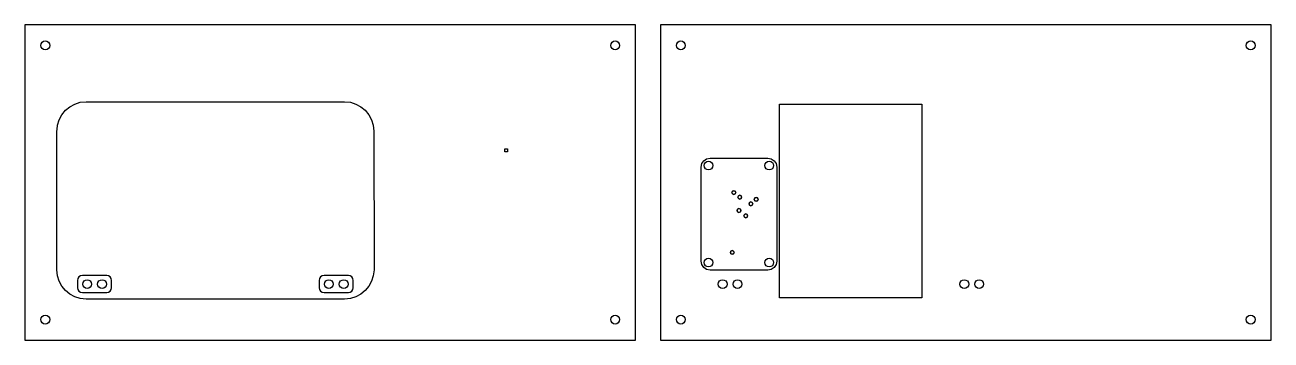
# Model space of a CAD drawing. Extents: x 0 to 112, y 79 to 107.
import ezdxf

# ---------------------------------------------------------------- set-up
doc = ezdxf.new("R2010")
doc.units = 0
doc.layers.add('Layer_1', color=7, linetype='CONTINUOUS')

msp = doc.modelspace()

# ---------------------------------------------------------------- linework, layer by layer
at = {"layer": 'Layer_1', "color": 7}
for points in [[(0.006615, 107.223385), (0.006615, 78.865344), (54.988167, 78.865344), (54.988167, 107.223385)], [(57.228308, 107.223248), (57.228308, 78.865344), (112.209866, 78.865344), (112.209866, 107.223248)], [(1.84327, 105.780229), (1.993826, 105.750257), (2.12145, 105.66495), (2.206712, 105.537296), (2.236629, 105.38673), (2.205704, 105.233624), (2.121403, 105.108595), (1.996377, 105.02429), (1.84327, 104.993363), (1.692701, 105.02328), (1.565045, 105.108544), (1.479738, 105.236171), (1.449769, 105.38673), (1.479701, 105.537328), (1.564997, 105.665), (1.692672, 105.750299), (1.84327, 105.780229)], [(53.151513, 105.780229), (53.302071, 105.75026), (53.429697, 105.664953), (53.514961, 105.537299), (53.544879, 105.38673), (53.513953, 105.233624), (53.429651, 105.108592), (53.30462, 105.024288), (53.151513, 104.993363), (52.998406, 105.024288), (52.873376, 105.108592), (52.789073, 105.233624), (52.758147, 105.38673), (52.788065, 105.537299), (52.873329, 105.664953), (53.000955, 105.75026), (53.151513, 105.780229)], [(59.064962, 105.780094), (59.215521, 105.750125), (59.343148, 105.664818), (59.428411, 105.537161), (59.458329, 105.386592), (59.427403, 105.233486), (59.3431, 105.108457), (59.218069, 105.024153), (59.064962, 104.993228), (58.914393, 105.023145), (58.786735, 105.108407), (58.701426, 105.236034), (58.671456, 105.386592), (58.701387, 105.537193), (58.786686, 105.664868), (58.914361, 105.750164), (59.064962, 105.780094)], [(110.373205, 105.780094), (110.523763, 105.750125), (110.651391, 105.664818), (110.736655, 105.537161), (110.766572, 105.386592), (110.735644, 105.233486), (110.651343, 105.108457), (110.526311, 105.024153), (110.373205, 104.993228), (110.220101, 105.024156), (110.095075, 105.10846), (110.010773, 105.233489), (109.979849, 105.386592), (110.009765, 105.537159), (110.095025, 105.664815), (110.222649, 105.750122), (110.373205, 105.780094)], [(5.529845, 100.312098), (28.782494, 100.312098), (29.31682, 100.259049), (29.814097, 100.105094), (30.263659, 99.861857), (30.654834, 99.539182), (30.977374, 99.148141), (31.22074, 98.698582), (31.374563, 98.201168), (31.4283, 97.666291), (31.452499, 85.204292), (31.452499, 85.192518), (31.374562, 84.65149), (31.220739, 84.154214), (30.977373, 83.704655), (30.654833, 83.313476), (30.263658, 82.990939), (29.814097, 82.747564), (29.316819, 82.593746), (28.782493, 82.540012), (28.768542, 82.540012), (5.532856, 82.540012), (5.529839, 82.540012), (4.99496, 82.593746), (4.498364, 82.747564), (4.048673, 82.990939), (3.656946, 83.313476), (3.334409, 83.704655), (3.091034, 84.154214), (2.937896, 84.65149), (2.878011, 85.192518), (2.884043, 97.666278), (2.897722, 97.801639), (2.937917, 98.201155), (3.091053, 98.698569), (3.334427, 99.148127), (3.656968, 99.539168), (4.048691, 99.861844), (4.498382, 100.10508), (4.994979, 100.259036)], [(67.93733, 100.104411), (80.757959, 100.104411), (80.757959, 82.680307), (67.93733, 82.680307)], [(43.206901, 96.059569), (43.471484, 96.059569), (43.471484, 95.794986), (43.206901, 95.794986)], [(61.690843, 95.239602), (66.897022, 95.239602), (67.210077, 95.17671), (67.465181, 95.004993), (67.636898, 94.749887), (67.699789, 94.436832), (67.699789, 85.964215), (67.636898, 85.65116), (67.465181, 85.396057), (67.210077, 85.22434), (66.897022, 85.161448), (61.690843, 85.161448), (61.377787, 85.22434), (61.122682, 85.396057), (60.950965, 85.65116), (60.888073, 85.964215), (60.888073, 94.436832), (60.950965, 94.749887), (61.122682, 95.004993), (61.377787, 95.17671), (61.690843, 95.239602)], [(61.954915, 94.566171), (61.923999, 94.413036), (61.839687, 94.287986), (61.714637, 94.203674), (61.561502, 94.172757), (61.408367, 94.203674), (61.283316, 94.287986), (61.199004, 94.413036), (61.168087, 94.566171), (61.199004, 94.719307), (61.283316, 94.844357), (61.408367, 94.928669), (61.561502, 94.959585), (61.714637, 94.928669), (61.839687, 94.844357), (61.923999, 94.719307), (61.954915, 94.566171)], [(67.419784, 94.566171), (67.388867, 94.413036), (67.304555, 94.287986), (67.179505, 94.203674), (67.026369, 94.172757), (66.873234, 94.203674), (66.748184, 94.287986), (66.663872, 94.413036), (66.632955, 94.566171), (66.663872, 94.719307), (66.748184, 94.844357), (66.873234, 94.928669), (67.026369, 94.959585), (67.179505, 94.928669), (67.304555, 94.844357), (67.388867, 94.719307), (67.419784, 94.566171)], [(63.831004, 92.305764), (63.952498, 92.255263), (64.002999, 92.133761), (63.952501, 92.012328), (63.831004, 91.961896), (63.709494, 92.012328), (63.658993, 92.133761), (63.709494, 92.255263), (63.831004, 92.305764)], [(63.83101, 92.305841), (63.709518, 92.255353), (63.659028, 92.133862), (63.709518, 92.012371), (63.83101, 91.961883), (63.952498, 92.012373), (64.002986, 92.133862), (63.952498, 92.255351), (63.83101, 92.305841)], [(64.368643, 91.902616), (64.247152, 91.852128), (64.196661, 91.730637), (64.247152, 91.609146), (64.368643, 91.558658), (64.490129, 91.609148), (64.540617, 91.730637), (64.490129, 91.852126), (64.368643, 91.902616)], [(64.368617, 91.902558), (64.490111, 91.852057), (64.540612, 91.730552), (64.490111, 91.60905), (64.368617, 91.558549), (64.247178, 91.60905), (64.196748, 91.730552), (64.247178, 91.852057), (64.368617, 91.902558)], [(65.376705, 91.297675), (65.498202, 91.247243), (65.548706, 91.12581), (65.498202, 91.004308), (65.376705, 90.953807), (65.255196, 91.004308), (65.204695, 91.12581), (65.255196, 91.247243), (65.376705, 91.297675)], [(65.376705, 91.297781), (65.255214, 91.247291), (65.204724, 91.125799), (65.255214, 91.004311), (65.376705, 90.953823), (65.498192, 91.004311), (65.548679, 91.125799), (65.498192, 91.247291), (65.376705, 91.297781)], [(65.847132, 91.701004), (65.725641, 91.650516), (65.67515, 91.529024), (65.725641, 91.407536), (65.847132, 91.357045), (65.968621, 91.407536), (66.019109, 91.529024), (65.968621, 91.650516), (65.847132, 91.701004)], [(65.84718, 91.701019), (65.968682, 91.650518), (66.019183, 91.529016), (65.968682, 91.407517), (65.84718, 91.357016), (65.725675, 91.407515), (65.675171, 91.529016), (65.725675, 91.650518), (65.84718, 91.701019)], [(64.301439, 90.692944), (64.179947, 90.642453), (64.129457, 90.520962), (64.179947, 90.399473), (64.301439, 90.348985), (64.422925, 90.399476), (64.473413, 90.520962), (64.422925, 90.642453), (64.301439, 90.692944)], [(64.301478, 90.69293), (64.42298, 90.642429), (64.473481, 90.520928), (64.422975, 90.399426), (64.301478, 90.348925), (64.179974, 90.399426), (64.12947, 90.520928), (64.179974, 90.642429), (64.301478, 90.69293)], [(64.906276, 90.222515), (64.784785, 90.172027), (64.734294, 90.050535), (64.784785, 89.929044), (64.906276, 89.878556), (65.027762, 89.929047), (65.07825, 90.050535), (65.027762, 90.172024), (64.906276, 90.222515)], [(64.906356, 90.222454), (65.027791, 90.171953), (65.078224, 90.050451), (65.027791, 89.928946), (64.906356, 89.878445), (64.784859, 89.928946), (64.734361, 90.050451), (64.784859, 90.171953), (64.906356, 90.222454)], [(63.696601, 86.929513), (63.818101, 86.879012), (63.868604, 86.757513), (63.818101, 86.636011), (63.696601, 86.58551), (63.575094, 86.636011), (63.524593, 86.757513), (63.575094, 86.879012), (63.696601, 86.929513)], [(63.696601, 86.929513), (63.57511, 86.879028), (63.524619, 86.757539), (63.57511, 86.636045), (63.696601, 86.585557), (63.81809, 86.636048), (63.868578, 86.757537), (63.81809, 86.879025), (63.696601, 86.929513)], [(61.954915, 85.834879), (61.92497, 85.684326), (61.839689, 85.556691), (61.712054, 85.47141), (61.561502, 85.441462), (61.410948, 85.47141), (61.283315, 85.556691), (61.198033, 85.684326), (61.168087, 85.834879), (61.199004, 85.988014), (61.283316, 86.113064), (61.408367, 86.197377), (61.561502, 86.228293), (61.714637, 86.197377), (61.839687, 86.113064), (61.923999, 85.988014), (61.954915, 85.834879)], [(67.419784, 85.834879), (67.389838, 85.684326), (67.304555, 85.556691), (67.176923, 85.47141), (67.026369, 85.441462), (66.875816, 85.47141), (66.748184, 85.556691), (66.662901, 85.684326), (66.632955, 85.834879), (66.663872, 85.988014), (66.748184, 86.113064), (66.873234, 86.197377), (67.026369, 86.228293), (67.179505, 86.197377), (67.304555, 86.113064), (67.388867, 85.988014), (67.419784, 85.834879)], [(5.18174, 84.672421), (5.01178, 84.638105), (4.872593, 84.544035), (4.778528, 84.404983), (4.744342, 84.234896), (4.744342, 83.572998), (4.778528, 83.402911), (4.872593, 83.263859), (5.01178, 83.169654), (5.18174, 83.135473), (7.369918, 83.135473), (7.540691, 83.169654), (7.679738, 83.263859), (7.773122, 83.402911), (7.808124, 83.572998), (7.808124, 84.234896), (7.773122, 84.404983), (7.679738, 84.544035), (7.540691, 84.638105), (7.369918, 84.672421)], [(5.604359, 84.29738), (5.754918, 84.26741), (5.882545, 84.182104), (5.967809, 84.054447), (5.997726, 83.903878), (5.966799, 83.750772), (5.882497, 83.625743), (5.757466, 83.541439), (5.604359, 83.510514), (5.453793, 83.540433), (5.326137, 83.625695), (5.24083, 83.75332), (5.21086, 83.903878), (5.24079, 84.054476), (5.326089, 84.182151), (5.453761, 84.26745), (5.604359, 84.29738)], [(6.948112, 84.29738), (7.09867, 84.26741), (7.226297, 84.182104), (7.311562, 84.054447), (7.341478, 83.903878), (7.310551, 83.750772), (7.22625, 83.625743), (7.101218, 83.541439), (6.948112, 83.510514), (6.797545, 83.540433), (6.669889, 83.625695), (6.584582, 83.75332), (6.554613, 83.903878), (6.584543, 84.054476), (6.669842, 84.182151), (6.797514, 84.26745), (6.948112, 84.29738)], [(26.941727, 84.672421), (26.771781, 84.638105), (26.632588, 84.544035), (26.538522, 84.404846), (26.504343, 84.234896), (26.504343, 83.572863), (26.538522, 83.402911), (26.632588, 83.263722), (26.771781, 83.169654), (26.941727, 83.135473), (29.129912, 83.135473), (29.300685, 83.169654), (29.439737, 83.263722), (29.533117, 83.402911), (29.568123, 83.572863), (29.568123, 84.234896), (29.533117, 84.404846), (29.439737, 84.544035), (29.300685, 84.638105), (29.129912, 84.672421)], [(27.36436, 84.29738), (27.514916, 84.267408), (27.642541, 84.182101), (27.727803, 84.054445), (27.757719, 83.903878), (27.726794, 83.750774), (27.642492, 83.625746), (27.517465, 83.541441), (27.36436, 83.510514), (27.211251, 83.541439), (27.086219, 83.62574), (27.001914, 83.750769), (26.970987, 83.903878), (27.000905, 84.054447), (27.08617, 84.182106), (27.213799, 84.267413), (27.36436, 84.29738)], [(28.708113, 84.29738), (28.858669, 84.267408), (28.986294, 84.182101), (29.071555, 84.054445), (29.101472, 83.903878), (29.070546, 83.750774), (28.986245, 83.625746), (28.861218, 83.541441), (28.708113, 83.510514), (28.557545, 83.540431), (28.429889, 83.625695), (28.344582, 83.75332), (28.314612, 83.903878), (28.344542, 84.054479), (28.42984, 84.182151), (28.557513, 84.26745), (28.708113, 84.29738)], [(62.829339, 84.297242), (62.979895, 84.26727), (63.10752, 84.181963), (63.192782, 84.054307), (63.222698, 83.903741), (63.191771, 83.750637), (63.107469, 83.625608), (62.982443, 83.541306), (62.829339, 83.510379), (62.67623, 83.541304), (62.551199, 83.625603), (62.466895, 83.750634), (62.435968, 83.903741), (62.465887, 84.05431), (62.551151, 84.181969), (62.678778, 84.267276), (62.829339, 84.297242)], [(64.173092, 84.297242), (64.323648, 84.26727), (64.451272, 84.181963), (64.536534, 84.054307), (64.566451, 83.903741), (64.535524, 83.750637), (64.451222, 83.625608), (64.326196, 83.541306), (64.173092, 83.510379), (64.022526, 83.540296), (63.894869, 83.62556), (63.809563, 83.753185), (63.779593, 83.903741), (63.809523, 84.054339), (63.894822, 84.182014), (64.022494, 84.267313), (64.173092, 84.297242)], [(84.589332, 84.297242), (84.739932, 84.267313), (84.867604, 84.182014), (84.952904, 84.054342), (84.982833, 83.903741), (84.952864, 83.753185), (84.867554, 83.625558), (84.739898, 83.540296), (84.589332, 83.510379), (84.436228, 83.541306), (84.311199, 83.625608), (84.226897, 83.750637), (84.19597, 83.903741), (84.225887, 84.054307), (84.311149, 84.181963), (84.438776, 84.267273), (84.589332, 84.297242)], [(85.933087, 84.297242), (86.083645, 84.267273), (86.211272, 84.181966), (86.296537, 84.05431), (86.326453, 83.903741), (86.295526, 83.750634), (86.211222, 83.625605), (86.086193, 83.541304), (85.933087, 83.510379), (85.779983, 83.541306), (85.654954, 83.625608), (85.570653, 83.750637), (85.539726, 83.903741), (85.569642, 84.054307), (85.654904, 84.181963), (85.782531, 84.267273), (85.933087, 84.297242)], [(1.84327, 81.095503), (1.996377, 81.064576), (2.121403, 80.980272), (2.205704, 80.855243), (2.236629, 80.702137), (2.206712, 80.55157), (2.12145, 80.423917), (1.993826, 80.33861), (1.84327, 80.308638), (1.692672, 80.338568), (1.564997, 80.423867), (1.479698, 80.551539), (1.449769, 80.702137), (1.479738, 80.852695), (1.565045, 80.980322), (1.692701, 81.065587), (1.84327, 81.095503)], [(53.151513, 81.095503), (53.30462, 81.064579), (53.429651, 80.980275), (53.513953, 80.855243), (53.544879, 80.702137), (53.514961, 80.551568), (53.429697, 80.423914), (53.302071, 80.338607), (53.151513, 80.308638), (53.000955, 80.338607), (52.873329, 80.423914), (52.788065, 80.551568), (52.758147, 80.702137), (52.789073, 80.855243), (52.873376, 80.980275), (52.998406, 81.064579), (53.151513, 81.095503)], [(59.064962, 81.095366), (59.218069, 81.064441), (59.343099, 80.980137), (59.427403, 80.855108), (59.458329, 80.702002), (59.428411, 80.551433), (59.343148, 80.423777), (59.215521, 80.33847), (59.064962, 80.3085), (58.914361, 80.33843), (58.786686, 80.423726), (58.701387, 80.551401), (58.671456, 80.702002), (58.701426, 80.85256), (58.786735, 80.980187), (58.914393, 81.065449), (59.064962, 81.095366)], [(110.373205, 81.095366), (110.526311, 81.064441), (110.651343, 80.980137), (110.735644, 80.855108), (110.766572, 80.702002), (110.736655, 80.551433), (110.651391, 80.423777), (110.523763, 80.33847), (110.373205, 80.3085), (110.222649, 80.338472), (110.095025, 80.423779), (110.009765, 80.551435), (109.979849, 80.702002), (110.010773, 80.855106), (110.095075, 80.980135), (110.220101, 81.064439), (110.373205, 81.095366)]]:
    msp.add_lwpolyline(points, close=True, dxfattribs=at)

doc.saveas('drawing.dxf')
